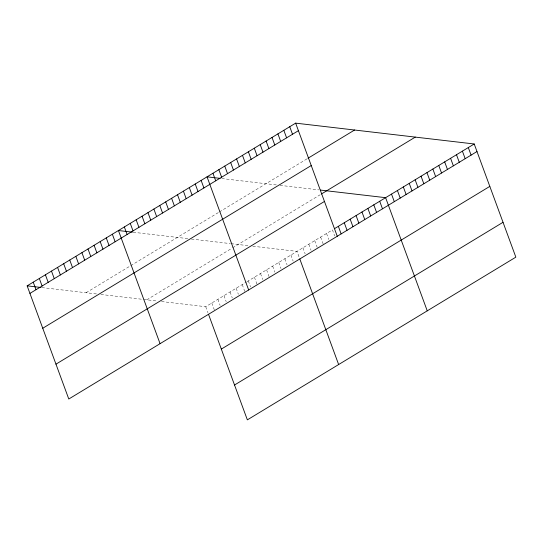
<?xml version="1.0" encoding="UTF-8"?>
<svg xmlns="http://www.w3.org/2000/svg" width="543" height="543" viewBox="0 0 543 543"><rect width="100%" height="100%" fill="white"/><g stroke="black" fill="none" stroke-linecap="round" stroke-linejoin="round"><path stroke-width="0.41" stroke-dasharray="2.71 2.04" d="M86.079 292.731L130.035 266.097M130.707 265.683L218.714 212.354M219.372 211.953L307.318 158.658M146.793 299.817L231.997 248.185M232.669 247.778L320.119 194.781M161.522 301.535L205.722 306.7L246.291 282.109M246.97 281.702L332.452 229.899L334.671 235.934M221.775 178.552L276.869 184.987M279.978 185.346L318.897 189.894M133.171 232.248L189.039 238.771M191.374 239.042L230.293 243.59M231.074 243.678L247.9 245.64M252.814 246.217L297.007 251.375L299.505 258.163M41.879 287.573L96.973 294.001M100.869 294.455L142.123 299.274M143.678 299.458L156.615 300.965M326.54 233.476L328.766 239.511M320.635 237.053L323.133 243.848M314.73 240.637L317.227 247.425M308.824 244.214L311.044 250.248M302.913 247.798L305.139 253.832M290.926 255.061L293.145 261.102M284.837 258.753L287.057 264.787M278.749 262.439L280.969 268.473M272.667 266.131L274.887 272.165M266.579 269.817L269.077 276.604M260.491 273.502L262.717 279.536M254.409 277.195L256.907 283.982M248.321 280.88L250.54 286.914M242.239 284.566L244.737 291.36M236.151 288.258L238.37 294.292M230.062 291.944L232.282 297.978M223.981 295.63L226.2 301.67M217.892 299.322L220.112 305.356M211.804 303.008L214.302 309.802M205.722 306.7L207.942 312.734"/><path stroke-width="0.81" d="M476.992 151.531L68.785 399.017L27.15 285.849L295.643 123.139L474.215 143.983L515.85 257.151L247.357 419.861L208.498 314.241M29.926 293.396L298.419 130.68M307.976 158.257L354.572 130.021M42.748 328.25L311.241 165.54M321.436 193.98L415.286 137.107M55.963 364.163L324.456 201.446M334.42 228.705L474.215 143.983M221.32 349.095L489.813 186.385M234.535 385.007L503.028 222.297M220.132 178.362L207.039 176.835L248.674 289.996M320.458 190.077L385.611 197.679L427.246 310.847M132.349 232.153L118.435 230.531L160.076 343.692M27.15 285.849L41.064 287.478M468.31 147.567L471.08 155.108M462.398 151.144L465.175 158.685M456.493 154.721L459.269 162.269M450.588 158.305L453.364 165.846M444.676 161.882L447.452 169.43M438.771 165.466L441.547 173.007M432.866 169.043L435.642 176.584M426.961 172.62L429.737 180.167M421.049 176.204L423.825 183.744M415.144 179.781L417.92 187.328M409.239 183.364L412.015 190.905M403.334 186.941L406.11 194.482M397.422 190.518L400.198 198.066M391.517 194.102L394.293 201.643M379.706 201.263L382.482 208.804M373.794 204.84L376.57 212.381M367.889 208.417L370.665 215.965M361.984 212.001L364.76 219.542M356.079 215.578L358.855 223.125M350.167 219.155L352.943 226.702M344.262 222.739L347.038 230.28M338.357 226.316L341.133 233.863M295.643 123.139L337.278 236.3M289.738 126.716L292.514 134.264M283.826 130.3L286.602 137.841M277.921 133.877L280.697 141.424M272.016 137.46L274.792 145.001M266.111 141.037L268.887 148.578M260.199 144.614L262.975 152.162M299.784 258.916L338.642 364.536M254.294 148.198L257.07 155.739M248.389 151.775L251.165 159.323M242.483 155.359L245.26 162.9M236.572 158.936L239.348 166.477M230.666 162.513L233.442 170.061M224.761 166.097L227.537 173.638M218.856 169.674L221.632 177.222M212.944 173.251L215.72 180.799M201.134 180.412L203.91 187.959M195.229 183.996L198.005 191.536M189.317 187.573L192.093 195.12M183.412 191.15L186.188 198.697M177.507 194.733L180.283 202.274M171.602 198.31L174.378 205.858M165.69 201.894L168.466 209.435M159.785 205.471L162.561 213.012M153.879 209.048L156.655 216.596M147.974 212.632L150.75 220.173M142.062 216.209L144.838 223.757M136.157 219.793L138.933 227.334M130.252 223.37L133.028 230.911M124.347 226.947L127.123 234.495M112.353 234.216L115.13 241.764M106.265 237.909L109.041 245.45M100.183 241.594L102.953 249.135M94.095 245.28L96.871 252.828M88.007 248.972L90.783 256.513M81.925 252.658L84.701 260.199M75.837 256.344L78.613 263.891M69.748 260.036L72.524 267.577M63.667 263.722L66.443 271.269M57.578 267.414L60.354 274.955M51.497 271.1L54.266 278.64M45.408 274.785L48.184 282.333M39.32 278.478L42.096 286.018M33.238 282.163L36.014 289.704"/></g></svg>
